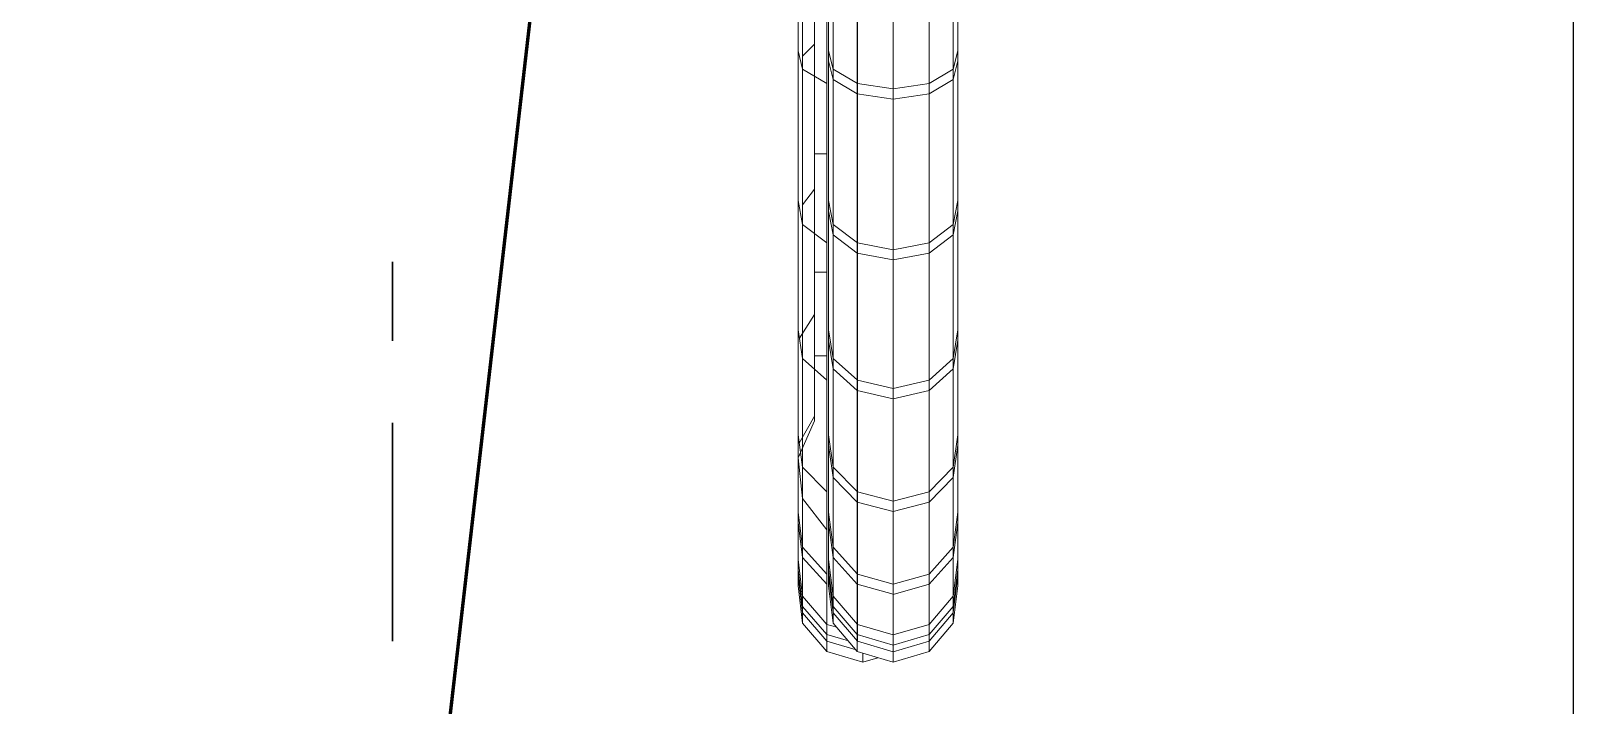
# Model space of a CAD drawing. Header units: millimetres. Extents: x 47511 to 319330, y -16764 to 12078.
# Drawn here: x 98001.7 to 98450.3, y 39.8 to 235.9 of the extents above; entities that cross this region are included whole.
import ezdxf

# ---------------------------------------------------------------- set-up
doc = ezdxf.new("R2010")
doc.units = ezdxf.units.MM
doc.linetypes.add('Center 1_4_', pattern=[13.49375, 6.35, -2.38125, 2.38125, -2.38125])
doc.linetypes.add('Dash - Tight', pattern=[4.5, 3, -1.5])
doc.layers.add('0-CountArea', color=152, linetype='Continuous', plot=False, transparency=0.5)
for name, color, linetype, lineweight in [('A-GENM', 7, 'Continuous', 5), ('E-LUM-CIRC', 5, 'Dash - Tight', 30), ('E-LUM-DIM', 7, 'Center 1_4_', 30)]:
    doc.layers.add(name, color=color, linetype=linetype, lineweight=lineweight)
doc.layers.add('G-IMPT', color=7, linetype='Continuous', lineweight=13, true_color=0xc0c0c0)

# ---------------------------------------------------------------- blocks, each defined once
blk = doc.blocks.new('Bicycle_ATB_10197 - BikeATB2D_dwg_Bike ATB2_skp_-2255-Ref_ Level-8137496-S_1000_LB_Basement')
at = {"layer": 'G-IMPT', "lineweight": 5}
blk.add_line((321.34, 19.24), (319.52, 18.8), dxfattribs=at)
at = {"layer": 'G-IMPT', "lineweight": 5, "flags": 128}
for points in [[(267.91, 18.8), (268.5, 19.24), (272.51, 18.8)], [(287.21, 18.8), (280.48, 19.24), (275.57, 18.8)], [(317.89, 18.8), (314.97, 19.24), (309.26, 18.8)]]:
    blk.add_lwpolyline(points, dxfattribs=at)
blk = doc.blocks.new('Bicycle_ATB_10197 - BikeATB2D_dwg_Bike ATB2_skp_-2256-Ref_ Level-8137497-S_1000_LB_Basement')
at = {"layer": 'G-IMPT', "lineweight": 5}
for p, q in [((299.72, 19.18), (305.13, 18.8)), ((321.34, 19.24), (319.52, 18.8))]:
    blk.add_line(p, q, dxfattribs=at)
at = {"layer": 'G-IMPT', "lineweight": 5, "flags": 128}
for points in [[(267.91, 18.8), (268.5, 19.24), (272.51, 18.8)], [(283.08, 19.07), (280.48, 19.24), (275.57, 18.8)], [(317.89, 18.8), (314.97, 19.24), (309.26, 18.8)]]:
    blk.add_lwpolyline(points, dxfattribs=at)
blk = doc.blocks.new('Bicycle_ATB_10197 - BikeATB2D_dwg_Bike ATB2_skp_-2257-Ref_ Level-8137498-S_1000_LB_Basement')
at = {"extrusion": (0, 0, -1), "zscale": -1}
blk.add_blockref('Bicycle_ATB_10197 - BikeATB2D_dwg_Bike ATB2_skp_-2255-Ref_ Level-8137496-S_1000_LB_Basement', (-588.2, 0), dxfattribs=at)
blk.add_blockref('Bicycle_ATB_10197 - BikeATB2D_dwg_Bike ATB2_skp_-2256-Ref_ Level-8137497-S_1000_LB_Basement', (0, 0))
blk = doc.blocks.new('Bicycle_ATB_10197 - BikeATB2D_dwg_Bike ATB2_skp_wheel-2258-Ref_ Level-8137499-S_1000_LB_Basement')
at = {"layer": 'G-IMPT', "lineweight": 5}
for p, q in [((317.61, 37.9), (275.59, 37.9)), ((330.75, 36.56), (333.28, 36.56)), ((333.28, 37.9), (330.92, 37.9)), ((330.99, 38.34), (333.28, 38.34)), ((385.23, 37.9), (381.66, 37.9)), ((272.27, 29.53), (318.2, 29.53)), ((330.75, 29.53), (333.31, 29.53)), ((334.24, 29.53), (383.95, 29.53))]:
    blk.add_line(p, q, dxfattribs=at)
at = {"layer": 'G-IMPT', "lineweight": 5, "flags": 128}
for points in [[(12.41, 36.56), (17.22, 36.56), (27.86, 37.9), (23.22, 37.9), (12.41, 36.56), (4.1, 29.53), (1.57, 21.04)], [(4.1, 29.53), (9.03, 29.53), (17.22, 36.56), (31.48, 36.56), (41.64, 37.9), (27.86, 37.9)], [(8.18, 26.63), (9.03, 29.53), (23.67, 29.53), (31.48, 36.56), (54.78, 36.56), (64.14, 37.9), (41.64, 37.9)], [(23.67, 29.53), (47.58, 29.53), (54.78, 36.56), (86.39, 36.56), (94.67, 37.9), (64.14, 37.9)], [(47.58, 29.53), (80.02, 29.53), (86.39, 36.56), (125.37, 36.56), (132.31, 37.9), (94.67, 37.9)], [(80.02, 29.53), (120.02, 29.53), (125.37, 36.56), (170.52, 36.56), (175.92, 37.9), (132.31, 37.9)], [(120.02, 29.53), (166.36, 29.53), (170.52, 36.56), (220.47, 36.56), (224.17, 37.9), (175.92, 37.9)], [(166.36, 29.53), (217.63, 29.53), (220.47, 36.56), (273.71, 36.56), (275.59, 37.9), (224.17, 37.9)], [(217.63, 29.53), (272.27, 29.53), (273.71, 36.56), (318.2, 36.56)], [(334.23, 36.56), (383.53, 36.56), (381.66, 37.9), (334.24, 37.9)], [(334.24, 38.34), (335.58, 38.34), (337.8, 38.34), (340.02, 38.34), (342.24, 38.34), (344.06, 38.34), (345.87, 38.34), (347.68, 38.34), (349.49, 38.34), (350.67, 38.34), (351.86, 38.34), (353.04, 38.34), (354.22, 38.34), (354.63, 38.34), (355.04, 38.34), (355.45, 38.34), (355.86, 38.34), (355.45, 38.34), (355.04, 38.34), (354.63, 38.34), (354.22, 38.34), (353.04, 38.34), (351.86, 38.34), (350.67, 38.34), (349.49, 38.34), (347.68, 38.34), (345.87, 38.34), (344.06, 38.34), (342.24, 38.34), (340.02, 38.34), (337.8, 38.34), (335.58, 38.34), (334.24, 38.34)], [(384.14, 33.61), (383.53, 36.56), (384.88, 36.56)]]:
    blk.add_lwpolyline(points, dxfattribs=at)
blk.add_lwpolyline([(317.23, 38.34), (315, 38.34), (313.19, 38.34), (311.38, 38.34), (309.57, 38.34), (307.76, 38.34), (306.58, 38.34), (305.39, 38.34), (304.21, 38.34), (303.03, 38.34), (302.62, 38.34), (302.21, 38.34), (301.8, 38.34), (301.38, 38.34), (301.8, 38.34), (302.21, 38.34), (302.62, 38.34), (303.03, 38.34), (304.21, 38.34), (305.39, 38.34), (306.58, 38.34), (307.76, 38.34), (309.57, 38.34), (311.38, 38.34), (313.19, 38.34), (315, 38.34)], close=True, dxfattribs=at)
blk.add_blockref('Bicycle_ATB_10197 - BikeATB2D_dwg_Bike ATB2_skp_-2257-Ref_ Level-8137498-S_1000_LB_Basement', (34.52, 19.1))
blk = doc.blocks.new('Bicycle_ATB_10197 - BikeATB2D_dwg-8137488-S_1000_LB_Basement')
blk.add_blockref('Bicycle_ATB_10197 - BikeATB2D_dwg_Bike ATB2_skp_wheel-2258-Ref_ Level-8137499-S_1000_LB_Basement', (-987.44, -19.15))
blk = doc.blocks.new('Bicycle_ATB_10197 - Bicycle_ATB_10197-8136418-S_1000_LB_Basement')
at = {"layer": 'A-GENM'}
for p, q in [((-975.03, 17.42), (-964.23, 18.75)), ((-970.23, 17.42), (-959.59, 18.75)), ((-961.24, 18.75), (-964.23, 18.75)), ((-959.59, 18.75), (-961.24, 18.75)), ((-945.81, 18.75), (-959.59, 18.75)), ((-955.96, 17.42), (-945.81, 18.75)), ((-926.94, 18.75), (-945.81, 18.75)), ((-926.94, 18.75), (-923.31, 18.75)), ((-923.31, 18.75), (-892.77, 18.75)), ((-922.71, 18.41), (-914.85, 13.95)), ((-892.77, 18.75), (-855.13, 18.75)), ((-892.17, 18.36), (-885.29, 13.95)), ((-855.13, 18.75), (-811.52, 18.75)), ((-811.52, 18.75), (-763.28, 18.75)), ((-983.34, 10.39), (-975.03, 17.42)), ((-978.41, 10.39), (-970.23, 17.42)), ((-975.03, 17.42), (-972.04, 17.42)), ((-972.04, 17.42), (-970.23, 17.42)), ((-970.23, 17.42), (-955.96, 17.42)), ((-963.77, 10.39), (-955.96, 17.42)), ((-955.96, 17.42), (-938.82, 17.42)), ((-872.98, 13.95), (-897.34, 13.95)), ((-838.53, 13.95), (-872.98, 13.95)), ((-872.98, 13.95), (-872.98, 10.39)), ((-853.38, 17.42), (-848.85, 13.95)), ((-838.53, 10.39), (-838.53, 13.95)), ((-798.61, 13.95), (-838.53, 13.95)), ((-810.16, 17.42), (-806.64, 13.95)), ((-986.45, -0.05), (-983.34, 10.39)), ((-983.34, 10.39), (-980.36, 10.39)), ((-980.36, 10.39), (-978.41, 10.39)), ((-980.25, 4.12), (-978.41, 10.39)), ((-978.41, 10.39), (-963.77, 10.39)), ((-963.77, 10.39), (-947.95, 10.39)), ((-954.43, 10.39), (-960.79, 10.39)), ((-985.13, -4.49), (-986.45, -0.05)), ((-986.45, -0.05), (-983.81, -0.05))]:
    blk.add_line(p, q, dxfattribs=at)
at = {"layer": 'A-GENM', "lineweight": 15}
for p, q in [((-926.94, 18.75), (-938.82, 17.42)), ((-916.2, 13.95), (-926.94, 18.75)), ((-938.82, 17.42), (-947.95, 10.39)), ((-897.34, 13.95), (-916.2, 13.95)), ((-897.34, 10.39), (-897.34, 13.95))]:
    blk.add_line(p, q, dxfattribs=at)
blk.add_blockref('Bicycle_ATB_10197 - BikeATB2D_dwg-8137488-S_1000_LB_Basement', (2.99, 0))
blk = doc.blocks.new('Bicycle_ATB_10197 - BikeATB2D_dwg_Bike ATB2_skp_wheel-2258-Ref_ Level-V56-S_1000_LB_Basement')
at = {"layer": 'G-IMPT', "lineweight": 5, "flags": 128}
for points in [[(12.41, 36.56), (17.22, 36.56), (27.86, 37.9), (23.22, 37.9), (12.41, 36.56), (4.1, 29.53), (0.99, 19.1), (4.1, 8.67), (12.41, 1.64), (23.22, 0.3), (27.86, 0.3), (17.22, 1.64), (31.48, 1.64), (23.67, 8.67), (47.58, 8.67), (44.89, 19.1), (77.64, 19.1), (80.02, 29.53), (120.02, 29.53), (125.37, 36.56), (170.52, 36.56), (175.92, 37.9), (132.31, 37.9)], [(0.99, 19.1), (5.97, 19.1), (9.03, 29.53), (23.67, 29.53), (31.48, 36.56), (54.78, 36.56), (64.14, 37.9), (41.64, 37.9)], [(4.1, 29.53), (9.03, 29.53), (17.22, 36.56), (31.48, 36.56), (41.64, 37.9), (27.86, 37.9)], [(4.1, 8.67), (9.03, 8.67), (5.97, 19.1), (20.75, 19.1), (23.67, 29.53), (47.58, 29.53), (54.78, 36.56), (86.39, 36.56), (94.67, 37.9), (64.14, 37.9)], [(12.41, 1.64), (17.22, 1.64), (9.03, 8.67), (23.67, 8.67), (20.75, 19.1), (44.89, 19.1), (47.58, 29.53), (80.02, 29.53), (86.39, 36.56), (125.37, 36.56), (132.31, 37.9), (94.67, 37.9)], [(27.86, 0.3), (41.64, 0.3), (31.48, 1.64), (54.78, 1.64), (47.58, 8.67), (80.02, 8.67), (77.64, 19.1), (118.03, 19.1), (120.02, 29.53), (166.36, 29.53), (170.52, 36.56), (220.47, 36.56), (224.17, 37.9), (175.92, 37.9)], [(41.64, 0.3), (64.14, 0.3), (54.78, 1.64), (86.39, 1.64), (80.02, 8.67), (120.02, 8.67), (118.03, 19.1), (164.81, 19.1), (166.36, 29.53), (217.63, 29.53), (220.47, 36.56), (273.71, 36.56), (275.59, 37.9), (224.17, 37.9)], [(64.14, 0.3), (94.67, 0.3), (86.39, 1.64), (125.37, 1.64), (120.02, 8.67), (166.36, 8.67), (164.81, 19.1), (216.57, 19.1), (217.63, 29.53), (272.27, 29.53), (273.71, 36.56), (328.62, 36.56), (328.62, 29.53), (384.98, 29.53), (383.53, 36.56), (386.94, 36.56)], [(94.67, 0.3), (132.31, 0.3), (125.37, 1.64), (170.52, 1.64), (166.36, 8.67), (217.63, 8.67), (216.57, 19.1), (271.73, 19.1), (272.27, 29.53), (328.62, 29.53), (328.62, 19.1), (385.52, 19.1), (384.98, 29.53), (386.94, 29.53)], [(132.31, 0.3), (175.92, 0.3), (170.52, 1.64), (220.47, 1.64), (217.63, 8.67), (272.27, 8.67), (271.73, 19.1), (328.62, 19.1), (328.62, 8.67), (384.98, 8.67), (385.52, 19.1), (386.94, 19.1)], [(175.92, 0.3), (224.17, 0.3), (220.47, 1.64), (273.71, 1.64), (272.27, 8.67), (328.62, 8.67), (328.62, 1.64), (383.53, 1.64), (384.98, 8.67), (386.94, 8.67)]]:
    blk.add_lwpolyline(points, dxfattribs=at)
blk = doc.blocks.new('Bicycle_ATB_10197 - BikeATB2D_dwg-V95-S_1000_LB_Basement')
blk.add_blockref('Bicycle_ATB_10197 - BikeATB2D_dwg_Bike ATB2_skp_wheel-2258-Ref_ Level-V56-S_1000_LB_Basement', (-987.44, -19.15))
blk = doc.blocks.new('Bicycle_ATB_10197 - Bicycle_ATB_10197-V96-S_1000_LB_Basement')
at = {"layer": 'A-GENM'}
for p, q in [((-975.03, 17.42), (-964.23, 18.75)), ((-970.23, 17.42), (-959.59, 18.75)), ((-961.24, 18.75), (-964.23, 18.75)), ((-959.59, 18.75), (-961.24, 18.75)), ((-945.81, 18.75), (-959.59, 18.75)), ((-955.96, 17.42), (-945.81, 18.75)), ((-923.31, 18.75), (-945.81, 18.75)), ((-932.67, 17.42), (-923.31, 18.75)), ((-892.77, 18.75), (-923.31, 18.75)), ((-901.05, 17.42), (-892.77, 18.75)), ((-855.13, 18.75), (-892.77, 18.75)), ((-862.08, 17.42), (-855.13, 18.75)), ((-811.52, 18.75), (-855.13, 18.75)), ((-816.93, 17.42), (-811.52, 18.75)), ((-763.28, 18.75), (-811.52, 18.75)), ((-983.34, 10.39), (-975.03, 17.42)), ((-978.41, 10.39), (-970.23, 17.42)), ((-975.03, 17.42), (-972.04, 17.42)), ((-972.04, 17.42), (-970.23, 17.42)), ((-970.23, 17.42), (-955.96, 17.42)), ((-963.77, 10.39), (-955.96, 17.42)), ((-955.96, 17.42), (-932.67, 17.42)), ((-939.87, 10.39), (-932.67, 17.42)), ((-932.67, 17.42), (-901.05, 17.42)), ((-907.42, 10.39), (-901.05, 17.42)), ((-901.05, 17.42), (-862.08, 17.42)), ((-867.42, 10.39), (-862.08, 17.42)), ((-862.08, 17.42), (-816.93, 17.42)), ((-821.08, 10.39), (-816.93, 17.42)), ((-816.93, 17.42), (-766.97, 17.42)), ((-986.45, -0.05), (-983.34, 10.39)), ((-983.34, 10.39), (-980.36, 10.39)), ((-981.47, -0.03), (-978.41, 10.39)), ((-980.36, 10.39), (-978.41, 10.39)), ((-978.41, 10.39), (-963.77, 10.39)), ((-966.68, -0.01), (-963.77, 10.39)), ((-963.77, 10.39), (-939.87, 10.39)), ((-942.55, -0.01), (-939.87, 10.39)), ((-939.87, 10.39), (-907.42, 10.39)), ((-909.79, 0), (-907.42, 10.39)), ((-907.42, 10.39), (-867.42, 10.39)), ((-869.41, 0), (-867.42, 10.39)), ((-867.42, 10.39), (-821.08, 10.39)), ((-822.63, 0), (-821.08, 10.39)), ((-821.08, 10.39), (-769.81, 10.39)), ((-983.34, -10.48), (-986.45, -0.05)), ((-986.45, -0.05), (-983.47, -0.05)), ((-983.47, -0.05), (-981.48, -0.05)), ((-978.41, -10.48), (-981.48, -0.05)), ((-981.48, -0.05), (-978.49, -0.05)), ((-978.47, -0.05), (-966.69, -0.05)), ((-963.77, -10.48), (-966.69, -0.05)), ((-966.69, -0.05), (-963.71, -0.05)), ((-963.69, -0.05), (-942.56, -0.05)), ((-939.87, -10.48), (-942.56, -0.05)), ((-942.56, -0.05), (-939.57, -0.05)), ((-939.56, -0.05), (-909.8, -0.05)), ((-907.42, -10.48), (-909.8, -0.05)), ((-909.8, -0.05), (-906.81, -0.05)), ((-906.8, -0.05), (-869.42, -0.05)), ((-867.42, -10.48), (-869.42, -0.05)), ((-869.42, -0.05), (-866.43, -0.05)), ((-866.42, -0.05), (-822.64, -0.05)), ((-821.08, -10.48), (-822.64, -0.05)), ((-822.64, -0.05), (-819.65, -0.05)), ((-819.64, -0.05), (-770.88, -0.05)), ((-975.03, -17.51), (-983.34, -10.48)), ((-983.34, -10.48), (-980.36, -10.48)), ((-980.36, -10.48), (-978.41, -10.48)), ((-970.23, -17.51), (-978.41, -10.48)), ((-978.41, -10.48), (-963.77, -10.48)), ((-955.96, -17.51), (-963.77, -10.48)), ((-963.77, -10.48), (-939.87, -10.48)), ((-932.67, -17.51), (-939.87, -10.48)), ((-939.87, -10.48), (-907.42, -10.48)), ((-901.05, -17.51), (-907.42, -10.48)), ((-907.42, -10.48), (-867.42, -10.48)), ((-862.08, -17.51), (-867.42, -10.48)), ((-867.42, -10.48), (-821.08, -10.48)), ((-816.93, -17.51), (-821.08, -10.48)), ((-821.08, -10.48), (-769.81, -10.48)), ((-964.23, -18.85), (-975.03, -17.51)), ((-975.03, -17.51), (-972.04, -17.51)), ((-972.04, -17.51), (-970.23, -17.51)), ((-959.59, -18.85), (-970.23, -17.51)), ((-970.23, -17.51), (-955.96, -17.51)), ((-945.81, -18.85), (-955.96, -17.51)), ((-955.96, -17.51), (-932.67, -17.51)), ((-923.31, -18.85), (-932.67, -17.51)), ((-932.67, -17.51), (-901.05, -17.51)), ((-892.77, -18.85), (-901.05, -17.51)), ((-901.05, -17.51), (-862.08, -17.51)), ((-855.13, -18.85), (-862.08, -17.51)), ((-862.08, -17.51), (-816.93, -17.51)), ((-811.52, -18.85), (-816.93, -17.51)), ((-816.93, -17.51), (-766.97, -17.51)), ((-964.23, -18.85), (-961.24, -18.85)), ((-961.24, -18.85), (-959.59, -18.85)), ((-959.59, -18.85), (-945.81, -18.85)), ((-945.81, -18.85), (-923.31, -18.85)), ((-923.31, -18.85), (-892.77, -18.85)), ((-892.77, -18.85), (-855.13, -18.85)), ((-855.13, -18.85), (-811.52, -18.85)), ((-811.52, -18.85), (-763.28, -18.85))]:
    blk.add_line(p, q, dxfattribs=at)
blk.add_blockref('Bicycle_ATB_10197 - BikeATB2D_dwg-V95-S_1000_LB_Basement', (2.99, 0))

msp = doc.modelspace()

# ---------------------------------------------------------------- linework, layer by layer
at = {"layer": '0-CountArea', "ltscale": 10}
msp.add_lwpolyline([(91535.72, 7082.35), (98450.3, 7082.35), (98450.3, -1113.47), (91535.72, -1113.47)], close=True, dxfattribs=at)
at = {"layer": 'E-LUM-CIRC', "ltscale": 25, "const_width": 1}
msp.add_lwpolyline([(93406.84, -109.34, -0.305941), (94306.84, -109.34, 0.248861), (95206.84, -109.34, -0.317203), (96106.84, -109.34, 0.203902), (97206.84, -109.34, -0.191545), (98106.84, -109.34, 0.117955), (97297.5, 10879.07)], format="xyb", dxfattribs=at)
at = {"layer": 'E-LUM-DIM', "ltscale": 10}
msp.add_line((98106.84, -481.34), (98106.84, 168.7), dxfattribs=at)

# ---------------------------------------------------------------- block references
at = {"layer": 'G-IMPT', "lineweight": 5, "rotation": 89.99999999999987}
for name, p in [('Bicycle_ATB_10197 - Bicycle_ATB_10197-8136418-S_1000_LB_Basement', (98243.58, 1038.69)), ('Bicycle_ATB_10197 - Bicycle_ATB_10197-V96-S_1000_LB_Basement', (98252.46, 1038.69))]:
    msp.add_blockref(name, p, dxfattribs=at)

doc.saveas('drawing.dxf')
